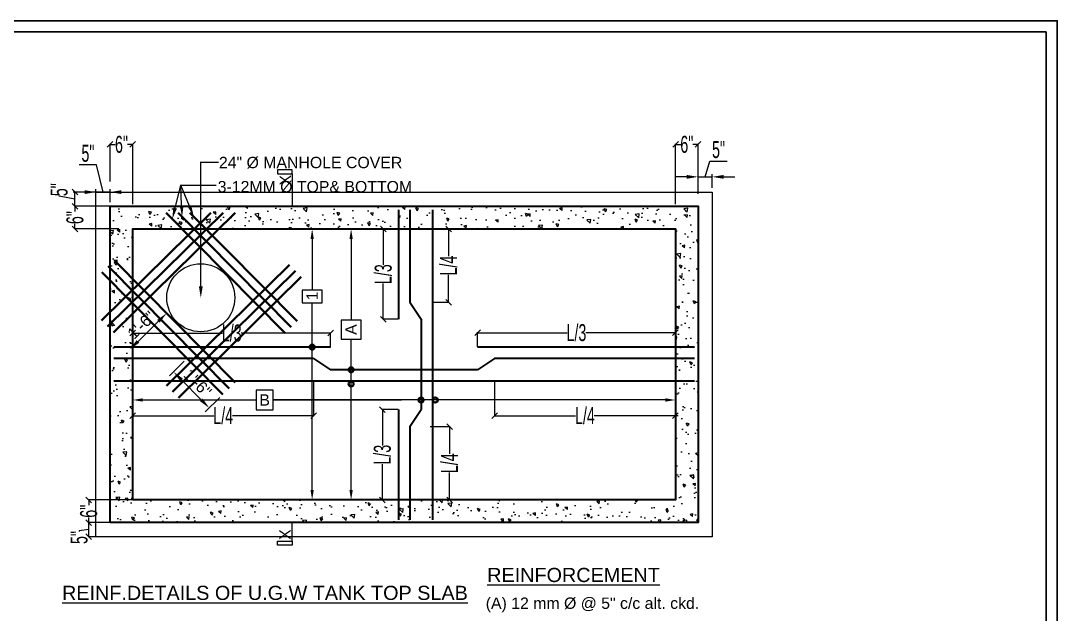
# Model space of a CAD drawing. Extents: x 52891 to 66536, y -48165 to -44533.
# Drawn here: x 62930.1 to 63295.8, y -45366.4 to -45157 of the extents above; entities that cross this region are included whole.
import ezdxf

# ---------------------------------------------------------------- set-up
doc = ezdxf.new("R2010")
doc.units = 0
doc.header["$MEASUREMENT"] = 0
doc.header["$PDMODE"] = 3
doc.layers.get('DEFPOINTS').update_dxf_attribs({"lineweight": 13})
for name, color, linetype, lineweight in [('1 DIM', 251, 'Continuous', 13), ('DIM', 8, 'Continuous', 13), ('DIMENSION', 8, 'Continuous', 15), ('Elevation', 7, 'Continuous', 30), ('HAS', 92, 'Continuous', 13), ('ROD', 1, 'Continuous', 35), ('TEXT', 7, 'Continuous', 13), ('WALL', 7, 'Continuous', 30)]:
    doc.layers.add(name, color=color, linetype=linetype, lineweight=lineweight)
doc.layers.add('Layer1', color=174, linetype='Continuous')
doc.styles.add('1-10', font='arial.ttf')
doc.styles.add('Arial', font='arial.ttf')
doc.styles.add('DEA', font='arial.ttf')
doc.styles.get("Standard").update_dxf_attribs({"font": 'arial.ttf', "width": 0.6, "height": 6})
doc.dimstyles.new('1-4', dxfattribs={"dimtxt": 6, "dimasz": 4, "dimexe": 1, "dimexo": 1.5, "dimgap": 1, "dimtad": 1, "dimdec": 1, "dimzin": 3, "dimdsep": 46, "dimlunit": 4, "dimtxsty": 'Standard', "dimcen": 0.09, "dimdle": 4, "dimclrd": 252, "dimclre": 252, "dimclrt": 7, "dimadec": 0, "dimazin": 0, "dimtfac": 1, "dimtdec": 1, "dimtofl": 0, "dimtmove": 1, "dimatfit": 3, "dimfxl": 2, "dimfrac": 1, "dimtolj": 1, "dimtzin": 0, "dimlwd": 9, "dimlwe": 9, "dimarcsym": 0})
doc.dimstyles.new('Working Dimention', dxfattribs={"dimtxt": 6, "dimasz": 2, "dimexe": 0.18, "dimexo": 0.0625, "dimgap": 0.09, "dimtad": 0, "dimdec": 0, "dimzin": 3, "dimdsep": 46, "dimlunit": 3, "dimtxsty": 'Standard', "dimblk": 'OBLIQUE', "dimcen": 0.09, "dimclrd": 256, "dimclre": 256, "dimclrt": 256, "dimaunit": 1, "dimadec": 3, "dimazin": 0, "dimtfac": 1, "dimtdec": 0, "dimtofl": 0, "dimtmove": 0, "dimatfit": 3, "dimfxl": 1, "dimtolj": 1, "dimtzin": 0, "dimlwd": -1, "dimlwe": -1, "dimarcsym": 0})

# ---------------------------------------------------------------- blocks, each defined once
blk = doc.blocks.new('_Oblique')
at = {"layer": 'WALL', "color": 0, "lineweight": -2}
blk.add_line((-0.5, -0.5), (0.5, 0.5), dxfattribs=at)
blk = doc.blocks.new('*D1991')
at = {"layer": 'DEFPOINTS', "color": 0}
for p in [(62969.61, -45200.66), (62961.61, -45213.83), (62969.61, -45221.83)]:
    blk.add_point(p, dxfattribs=at)
at = {"layer": 'TEXT'}
for p, q in [((62961.61, -45213.77), (62961.61, -45200.48)), ((62961.61, -45200.66), (62963.44, -45200.66)), ((62969.61, -45200.66), (62967.78, -45200.66)), ((62969.61, -45221.77), (62969.61, -45200.48))]:
    blk.add_line(p, q, dxfattribs=at)
at = {"layer": 'TEXT', "xscale": 2, "yscale": 2, "zscale": 2, "rotation": 180}
blk.add_blockref('_Oblique', (62961.61, -45200.66), dxfattribs=at)
at = {"layer": 'TEXT', "xscale": 2, "yscale": 2, "zscale": 2}
blk.add_blockref('_Oblique', (62969.61, -45200.66), dxfattribs=at)
at = {"layer": 'TEXT', "lineweight": 18, "insert": (62965.61, -45200.66), "char_height": 6, "attachment_point": 5}
blk.add_mtext('\\A1;6"', dxfattribs=at)
blk = doc.blocks.new('*D1992')
at = {"layer": 'DEFPOINTS', "color": 0}
for p in [(63169.07, -45200.66), (63169.07, -45213.83), (63161.15, -45221.83)]:
    blk.add_point(p, dxfattribs=at)
at = {"layer": 'TEXT'}
for p, q in [((63161.15, -45221.77), (63161.15, -45200.48)), ((63161.15, -45200.66), (63162.94, -45200.66)), ((63169.07, -45200.66), (63167.28, -45200.66)), ((63169.07, -45213.77), (63169.07, -45200.48))]:
    blk.add_line(p, q, dxfattribs=at)
at = {"layer": 'TEXT', "xscale": 2, "yscale": 2, "zscale": 2, "rotation": 180}
blk.add_blockref('_Oblique', (63161.15, -45200.66), dxfattribs=at)
at = {"layer": 'TEXT', "xscale": 2, "yscale": 2, "zscale": 2}
blk.add_blockref('_Oblique', (63169.07, -45200.66), dxfattribs=at)
at = {"layer": 'TEXT', "lineweight": 18, "insert": (63165.11, -45200.66), "char_height": 6, "attachment_point": 5}
blk.add_mtext('\\A1;6"', dxfattribs=at)
blk = doc.blocks.new('*D1993')
at = {"layer": 'DEFPOINTS', "color": 0}
for p in [(62956.77, -45222.48), (62949.2, -45230.48), (62964.77, -45230.48)]:
    blk.add_point(p, dxfattribs=at)
at = {"layer": 'TEXT'}
for p, q in [((62956.71, -45222.48), (62949.02, -45222.48)), ((62949.2, -45222.48), (62949.2, -45224.31)), ((62964.71, -45230.48), (62949.02, -45230.48)), ((62949.2, -45230.48), (62949.2, -45228.65))]:
    blk.add_line(p, q, dxfattribs=at)
at = {"layer": 'TEXT', "xscale": 2, "yscale": 2, "zscale": 2}
for p, rotation in [((62949.2, -45222.48), 90), ((62949.2, -45230.48), 270)]:
    blk.add_blockref('_Oblique', p, dxfattribs=dict(at, rotation=rotation))
at = {"layer": 'TEXT', "lineweight": 18, "insert": (62949.2, -45226.48), "char_height": 6, "attachment_point": 5, "rotation": 90}
blk.add_mtext('\\A1;6"', dxfattribs=at)
blk = doc.blocks.new('*D2009')
at = {"layer": 'DEFPOINTS', "color": 0}
for p in [(62969.61, -45326.05), (62954.04, -45334.05), (62961.61, -45334.05)]:
    blk.add_point(p, dxfattribs=at)
at = {"layer": 'TEXT'}
for p, q in [((62969.55, -45326.05), (62953.86, -45326.05)), ((62954.04, -45326.05), (62954.04, -45327.88)), ((62954.04, -45334.05), (62954.04, -45332.22)), ((62961.55, -45334.05), (62953.86, -45334.05))]:
    blk.add_line(p, q, dxfattribs=at)
at = {"layer": 'TEXT', "xscale": 2, "yscale": 2, "zscale": 2}
for p, rotation in [((62954.04, -45326.05), 90), ((62954.04, -45334.05), 270)]:
    blk.add_blockref('_Oblique', p, dxfattribs=dict(at, rotation=rotation))
at = {"layer": 'TEXT', "lineweight": 18, "insert": (62954.04, -45330.05), "char_height": 6, "attachment_point": 5, "rotation": 90}
blk.add_mtext('\\A1;6"', dxfattribs=at)
blk = doc.blocks.new('*D2010')
at = {"layer": 'DEFPOINTS', "color": 0}
for p in [(63161.07, -45267.08), (63091.25, -45272.16), (63161.07, -45272.16)]:
    blk.add_point(p, dxfattribs=at)
at = {"layer": 'TEXT'}
for p, q in [((63091.25, -45272.09), (63091.25, -45266.9)), ((63091.25, -45267.08), (63122.87, -45267.08)), ((63161.07, -45267.08), (63129.45, -45267.08)), ((63161.07, -45272.09), (63161.07, -45266.9))]:
    blk.add_line(p, q, dxfattribs=at)
at = {"layer": 'TEXT', "xscale": 2, "yscale": 2, "zscale": 2, "rotation": 180}
blk.add_blockref('_Oblique', (63091.25, -45267.08), dxfattribs=at)
at = {"layer": 'TEXT', "xscale": 2, "yscale": 2, "zscale": 2}
blk.add_blockref('_Oblique', (63161.07, -45267.08), dxfattribs=at)
at = {"layer": 'TEXT', "lineweight": 18, "insert": (63126.16, -45267.08), "char_height": 6, "attachment_point": 5}
blk.add_mtext('\\A1;L/3', dxfattribs=at)
blk = doc.blocks.new('*D2011')
at = {"layer": 'DEFPOINTS', "color": 0}
for p in [(63161.07, -45276.16), (63097.25, -45284.16), (63161.07, -45296.37)]:
    blk.add_point(p, dxfattribs=at)
at = {"layer": 'TEXT'}
for p, q in [((63161.07, -45276.22), (63161.07, -45296.55)), ((63097.25, -45284.22), (63097.25, -45296.55)), ((63097.25, -45296.37), (63125.88, -45296.37)), ((63161.07, -45296.37), (63132.44, -45296.37))]:
    blk.add_line(p, q, dxfattribs=at)
at = {"layer": 'TEXT', "xscale": 2, "yscale": 2, "zscale": 2, "rotation": 180}
blk.add_blockref('_Oblique', (63097.25, -45296.37), dxfattribs=at)
at = {"layer": 'TEXT', "xscale": 2, "yscale": 2, "zscale": 2}
blk.add_blockref('_Oblique', (63161.07, -45296.37), dxfattribs=at)
at = {"layer": 'TEXT', "lineweight": 18, "insert": (63129.16, -45296.37), "char_height": 6, "attachment_point": 5}
blk.add_mtext('\\A1;L/4', dxfattribs=at)
blk = doc.blocks.new('*D1994')
at = {"layer": 'DEFPOINTS', "color": 0}
for p in [(62969.61, -45284.16), (63033.43, -45284.16), (63033.43, -45296.37)]:
    blk.add_point(p, dxfattribs=at)
at = {"layer": 'TEXT'}
for p, q in [((62969.61, -45284.22), (62969.61, -45296.55)), ((63033.43, -45284.22), (63033.43, -45296.55)), ((62969.61, -45296.37), (62998.24, -45296.37)), ((63033.43, -45296.37), (63004.8, -45296.37))]:
    blk.add_line(p, q, dxfattribs=at)
at = {"layer": 'TEXT', "xscale": 2, "yscale": 2, "zscale": 2, "rotation": 180}
blk.add_blockref('_Oblique', (62969.61, -45296.37), dxfattribs=at)
at = {"layer": 'TEXT', "xscale": 2, "yscale": 2, "zscale": 2}
blk.add_blockref('_Oblique', (63033.43, -45296.37), dxfattribs=at)
at = {"layer": 'TEXT', "lineweight": 18, "insert": (63001.52, -45296.37), "char_height": 6, "attachment_point": 5}
blk.add_mtext('\\A1;L/4', dxfattribs=at)
blk = doc.blocks.new('*D1995')
at = {"layer": 'DEFPOINTS', "color": 0}
for p in [(63039.43, -45267.22), (62969.61, -45272.29), (63039.43, -45272.29)]:
    blk.add_point(p, dxfattribs=at)
at = {"layer": 'TEXT'}
for p, q in [((62969.61, -45272.23), (62969.61, -45267.04)), ((62969.61, -45267.22), (63001.23, -45267.22)), ((63039.43, -45267.22), (63007.81, -45267.22)), ((63039.43, -45272.23), (63039.43, -45267.04))]:
    blk.add_line(p, q, dxfattribs=at)
at = {"layer": 'TEXT', "xscale": 2, "yscale": 2, "zscale": 2, "rotation": 180}
blk.add_blockref('_Oblique', (62969.61, -45267.22), dxfattribs=at)
at = {"layer": 'TEXT', "xscale": 2, "yscale": 2, "zscale": 2}
blk.add_blockref('_Oblique', (63039.43, -45267.22), dxfattribs=at)
at = {"layer": 'TEXT', "lineweight": 18, "insert": (63004.52, -45267.22), "char_height": 6, "attachment_point": 5}
blk.add_mtext('\\A1;L/3', dxfattribs=at)
blk = doc.blocks.new('*D2012')
at = {"layer": 'DEFPOINTS', "color": 0}
for p in [(63063.34, -45230.48), (63058, -45262.34), (63063.34, -45262.34)]:
    blk.add_point(p, dxfattribs=at)
at = {"layer": 'TEXT'}
for p, q in [((63063.28, -45230.48), (63057.82, -45230.48)), ((63058, -45230.48), (63058, -45243.12)), ((63058, -45262.34), (63058, -45249.7)), ((63063.28, -45262.34), (63057.82, -45262.34))]:
    blk.add_line(p, q, dxfattribs=at)
at = {"layer": 'TEXT', "xscale": 2, "yscale": 2, "zscale": 2}
for p, rotation in [((63058, -45230.48), 90), ((63058, -45262.34), 270)]:
    blk.add_blockref('_Oblique', p, dxfattribs=dict(at, rotation=rotation))
at = {"layer": 'TEXT', "lineweight": 18, "insert": (63058, -45246.41), "char_height": 6, "attachment_point": 5, "rotation": 90}
blk.add_mtext('\\A1;L/3', dxfattribs=at)
blk = doc.blocks.new('*D2013')
at = {"layer": 'DEFPOINTS', "color": 0}
for p in [(63057.69, -45294.19), (63063.34, -45294.19), (63063.34, -45326.05)]:
    blk.add_point(p, dxfattribs=at)
at = {"layer": 'TEXT'}
for p, q in [((63063.28, -45294.19), (63057.51, -45294.19)), ((63057.69, -45294.19), (63057.69, -45306.83)), ((63057.69, -45326.05), (63057.69, -45313.41)), ((63063.28, -45326.05), (63057.51, -45326.05))]:
    blk.add_line(p, q, dxfattribs=at)
at = {"layer": 'TEXT', "xscale": 2, "yscale": 2, "zscale": 2}
for p, rotation in [((63057.69, -45294.19), 90), ((63057.69, -45326.05), 270)]:
    blk.add_blockref('_Oblique', p, dxfattribs=dict(at, rotation=rotation))
at = {"layer": 'TEXT', "lineweight": 18, "insert": (63057.69, -45310.12), "char_height": 6, "attachment_point": 5, "rotation": 90}
blk.add_mtext('\\A1;L/3', dxfattribs=at)
blk = doc.blocks.new('*D1996')
at = {"layer": 'DEFPOINTS', "color": 0}
for p in [(63074.48, -45300.19), (63081.37, -45300.19), (63087.02, -45326.05)]:
    blk.add_point(p, dxfattribs=at)
at = {"layer": 'TEXT'}
for p, q in [((63074.54, -45300.19), (63081.55, -45300.19)), ((63081.37, -45300.19), (63081.37, -45309.84)), ((63081.37, -45326.05), (63081.37, -45316.4)), ((63086.96, -45326.05), (63081.19, -45326.05))]:
    blk.add_line(p, q, dxfattribs=at)
at = {"layer": 'TEXT', "xscale": 2, "yscale": 2, "zscale": 2}
for p, rotation in [((63081.37, -45300.19), 90), ((63081.37, -45326.05), 270)]:
    blk.add_blockref('_Oblique', p, dxfattribs=dict(at, rotation=rotation))
at = {"layer": 'TEXT', "lineweight": 18, "insert": (63081.37, -45313.12), "char_height": 6, "attachment_point": 5, "rotation": 90}
blk.add_mtext('\\A1;L/4', dxfattribs=at)
blk = doc.blocks.new('*D1997')
at = {"layer": 'DEFPOINTS', "color": 0}
for p in [(63074.16, -45230.48), (63081.05, -45230.48), (63075.34, -45256.34)]:
    blk.add_point(p, dxfattribs=at)
at = {"layer": 'TEXT'}
for p, q in [((63074.22, -45230.48), (63081.23, -45230.48)), ((63081.05, -45230.48), (63081.05, -45240.13)), ((63081.05, -45256.34), (63081.05, -45246.69)), ((63075.4, -45256.34), (63081.23, -45256.34))]:
    blk.add_line(p, q, dxfattribs=at)
at = {"layer": 'TEXT', "xscale": 2, "yscale": 2, "zscale": 2}
for p, rotation in [((63081.05, -45230.48), 90), ((63081.05, -45256.34), 270)]:
    blk.add_blockref('_Oblique', p, dxfattribs=dict(at, rotation=rotation))
at = {"layer": 'TEXT', "lineweight": 18, "insert": (63081.05, -45243.41), "char_height": 6, "attachment_point": 5, "rotation": 90}
blk.add_mtext('\\A1;L/4', dxfattribs=at)
blk = doc.blocks.new('*D2020')
at = {"layer": 'DEFPOINTS', "color": 0}
for p in [(62949.2, -45217.48), (62961.61, -45217.48), (62961.61, -45222.48)]:
    blk.add_point(p, dxfattribs=at)
at = {"layer": 'TEXT'}
for p, q in [((62943.64, -45218.97), (62943.64, -45218.79)), ((62949.2, -45219.98), (62943.64, -45218.97)), ((62961.55, -45217.48), (62949.02, -45217.48)), ((62949.2, -45222.48), (62949.2, -45217.48)), ((62961.55, -45222.48), (62949.02, -45222.48))]:
    blk.add_line(p, q, dxfattribs=at)
at = {"layer": 'TEXT', "xscale": 2, "yscale": 2, "zscale": 2}
for p, rotation in [((62949.2, -45217.48), 90), ((62949.2, -45222.48), 270)]:
    blk.add_blockref('_Oblique', p, dxfattribs=dict(at, rotation=rotation))
at = {"layer": 'TEXT', "lineweight": 18, "insert": (62943.64, -45216.63), "char_height": 6, "attachment_point": 5, "rotation": 90}
blk.add_mtext('\\A1;5"', dxfattribs=at)
blk = doc.blocks.new('*D2021')
at = {"layer": 'DEFPOINTS', "color": 0}
for p in [(62954.04, -45334.05), (62961.61, -45334.05), (62956.61, -45339.05)]:
    blk.add_point(p, dxfattribs=at)
at = {"layer": 'TEXT'}
for p, q in [((62954.04, -45336.55), (62950.67, -45336.99)), ((62950.67, -45336.99), (62950.67, -45337.17)), ((62961.55, -45334.05), (62953.86, -45334.05)), ((62954.04, -45339.05), (62954.04, -45334.05)), ((62956.55, -45339.05), (62953.86, -45339.05))]:
    blk.add_line(p, q, dxfattribs=at)
at = {"layer": 'TEXT', "xscale": 2, "yscale": 2, "zscale": 2}
for p, rotation in [((62954.04, -45334.05), 90), ((62954.04, -45339.05), 270)]:
    blk.add_blockref('_Oblique', p, dxfattribs=dict(at, rotation=rotation))
at = {"layer": 'TEXT', "lineweight": 18, "insert": (62950.67, -45339.33), "char_height": 6, "attachment_point": 5, "rotation": 90}
blk.add_mtext('\\A1;5"', dxfattribs=at)
blk = doc.blocks.new('*D2008')
at = {"layer": 'DEFPOINTS', "color": 0}
for p in [(62956.61, -45217.48), (62956.61, -45222.48), (62961.61, -45222.48)]:
    blk.add_point(p, dxfattribs=at)
at = {"layer": 'TEXT', "color": 252, "lineweight": 9}
for p, q in [((62956.85, -45207.88), (62950.71, -45207.88)), ((62959.11, -45217.48), (62956.85, -45207.88)), ((62956.61, -45220.98), (62956.61, -45216.48)), ((62961.61, -45220.98), (62961.61, -45216.48)), ((62952.61, -45217.48), (62948.61, -45217.48)), ((62961.61, -45217.48), (62956.61, -45217.48)), ((62965.61, -45217.48), (62969.61, -45217.48))]:
    blk.add_line(p, q, dxfattribs=at)
at = {"layer": 'TEXT', "color": 252}
for points in [[(62952.61, -45216.82), (62952.61, -45218.15), (62956.61, -45217.48)], [(62965.61, -45216.82), (62965.61, -45218.15), (62961.61, -45217.48)]]:
    blk.add_solid(points, dxfattribs=at)
at = {"layer": 'TEXT', "color": 7, "lineweight": 25, "insert": (62953.78, -45203.83), "char_height": 6, "attachment_point": 5}
blk.add_mtext('\\A1;5"', dxfattribs=at)
blk = doc.blocks.new('*D2022')
at = {"layer": 'DEFPOINTS', "color": 0}
for p in [(63174.07, -45212.1), (63174.07, -45217.48), (63169.07, -45222.48)]:
    blk.add_point(p, dxfattribs=at)
at = {"layer": 'TEXT', "color": 252, "lineweight": 9}
for p, q in [((63171.57, -45212.1), (63173.23, -45206.55)), ((63173.23, -45206.55), (63179.37, -45206.55)), ((63165.07, -45212.1), (63161.07, -45212.1)), ((63169.07, -45218.1), (63169.07, -45211.1)), ((63169.07, -45212.1), (63174.07, -45212.1)), ((63174.07, -45215.98), (63174.07, -45211.1)), ((63178.07, -45212.1), (63182.07, -45212.1))]:
    blk.add_line(p, q, dxfattribs=at)
at = {"layer": 'TEXT', "color": 252}
for points in [[(63165.07, -45211.44), (63165.07, -45212.77), (63169.07, -45212.1)], [(63178.07, -45211.44), (63178.07, -45212.77), (63174.07, -45212.1)]]:
    blk.add_solid(points, dxfattribs=at)
at = {"layer": 'TEXT', "color": 7, "lineweight": 25, "insert": (63176.3, -45202.5), "char_height": 6, "attachment_point": 5}
blk.add_mtext('\\A1;5"', dxfattribs=at)
blk = doc.blocks.new('L')
at = {"layer": 'Layer1', "color": 4}
blk.add_lwpolyline([(-781.98, 548.61), (4.12, 548.61), (4.12, -4.12), (-781.98, -4.12)], close=True, dxfattribs=at)
at = {"layer": 'Layer1', "color": 1}
blk.add_lwpolyline([(-777.86, 544.49), (0, 544.49), (0, 0), (-777.86, 0)], close=True, dxfattribs=at)

msp = doc.modelspace()

# ---------------------------------------------------------------- hatches: boundary and pattern name
at = {"layer": '1 DIM', "ltscale": 0.1}
h = msp.add_hatch(dxfattribs=at)
h.set_pattern_fill('AR-CONC', color=256, scale=1.5, angle=90, style=0)
h.set_pattern_definition([(140, (70173.254, -49628.566), (0.941282, 10.758903), [1.125, -12.375]), (85, (70173.254, -49628.566), (-11.282882, -2.08127), [0.9, -9.9]), (190.4514, (70173.332, -49627.669), (-10.341593, 8.677641), [0.956103, -10.517132]), (136.1842, (70170.254, -49628.566), (2.482785, 16.008616), [1.6875, -18.5625]), (186.6356, (70170.46, -49627.232), (-14.611768, 14.01994), [1.434154, -15.775695]), (81.1842, (70170.254, -49628.566), (-14.61178, 14.01993), [1.35, -14.85]), (111, (70171.004, -49627.066), (6.039283, 8.953606), [1.125, -12.375]), (56, (70171.004, -49627.066), (-10.87725, 3.64973), [0.9, -9.9]), (161.4514, (70171.507, -49626.32), (-4.837957, 12.60334), [0.956103, -10.517132]), (127.5, (70173.254, -49628.566), (-4.9934078, 0.1823978), [0, -9.78, 0, -10.05, 0, -9.9375]), (97.5, (70173.254, -49628.566), (-5.9161757, 3.946043), [0, -5.73, 0, -9.555, 0, -3.7875]), (57.5, (70173.254, -49631.911), (0.338323, 8.0073365), [0, -3.75, 0, -11.7, 0, -15.525]), (47.5, (70173.254, -49633.411), (-1.501575, 8.7477925), [0, -4.875, 0, -7.77, 0, -11.025])])
h.paths.add_polyline_path([(62961.61, -45222.48), (62961.61, -45334.05), (63169.07, -45334.05), (63169.07, -45222.48)])
h.paths.add_polyline_path([(62969.61, -45230.48), (62969.61, -45326.05), (63161.07, -45326.05), (63161.07, -45230.48)], flags=16)

# ---------------------------------------------------------------- linework, layer by layer
at = {"layer": '1 DIM', "color": 6, "ltscale": 0.1}
msp.add_lwpolyline([(62956.61, -45339.05), (62956.61, -45217.48), (63174.07, -45217.48), (63174.07, -45339.05)], close=True, dxfattribs=at)
at = {"layer": 'DIM'}
for p, q in [((62993.61, -45250.75), (62993.61, -45206.82)), ((62993.61, -45206.95, 0.12), (62999.85, -45206.95, 0.12)), ((62984.54, -45223.11, 0.49), (62986.59, -45215.05, 0.49)), ((62986.59, -45215.05, 0.43), (62986.59, -45214.91, 0.43)), ((62986.59, -45215.05, 0.37), (62986.59, -45214.91, 0.37)), ((62986.59, -45215.05, 0.49), (62999.07, -45215.05, 0.49)), ((62986.85, -45222.2, 0.43), (62986.59, -45215.05, 0.43)), ((62989.61, -45222.41, 0.37), (62986.59, -45215.05, 0.37))]:
    msp.add_line(p, q, dxfattribs=at)
at = {"layer": 'DIM', "color": 253, "linetype": 'Continuous', "lineweight": 9}
for p, q in [((63032.9, -45233.98), (63032.9, -45252.05)), ((63046.65, -45233.98), (63046.65, -45262.61)), ((63036.41, -45252.05), (63029.39, -45252.05)), ((63029.39, -45252.05), (63029.39, -45256.53)), ((63036.41, -45256.53), (63036.41, -45252.05)), ((63029.39, -45256.53), (63036.41, -45256.53)), ((63032.9, -45322.55), (63032.9, -45256.53)), ((63050.15, -45262.61), (63043.15, -45262.61)), ((63043.15, -45262.61), (63043.15, -45269.35)), ((63050.15, -45269.35), (63050.15, -45262.61)), ((63043.15, -45269.35), (63050.15, -45269.35)), ((63046.65, -45322.55), (63046.65, -45269.35)), ((63019.2, -45287.31), (63013.18, -45287.31)), ((63013.18, -45287.31), (63013.18, -45294.31)), ((63019.2, -45294.31), (63019.2, -45287.31)), ((62973.11, -45290.81), (63013.18, -45290.81)), ((63019.2, -45290.81), (63064.43, -45290.81)), ((63157.57, -45290.81), (63019.2, -45290.81)), ((63013.18, -45294.31), (63019.2, -45294.31))]:
    msp.add_line(p, q, dxfattribs=at)
at = {"layer": 'DIM', "color": 252, "linetype": 'Continuous', "lineweight": 9}
for p, q in [((62978.66, -45263.04), (62971.45, -45270.14)), ((62987.75, -45277.16), (62982.57, -45282.29)), ((62993.78, -45290.77), (62986.81, -45283.73)), ((63000.35, -45289.88), (62995.17, -45295.01))]:
    msp.add_line(p, q, dxfattribs=at)
at = {"layer": 'DIM'}
for points in [[(62985.19, -45223.27, 0.49), (62983.55, -45226.98, 0.49), (62983.9, -45222.94, 0.49)], [(62987.52, -45222.17, 0.43), (62987, -45226.19, 0.43), (62986.18, -45222.22, 0.43)], [(62990.23, -45222.15, 0.37), (62991.13, -45226.11, 0.37), (62989, -45222.66, 0.37)], [(62994.28, -45250.75), (62993.61, -45254.75), (62992.94, -45250.75)]]:
    msp.add_solid(points, dxfattribs=at)
at = {"layer": 'DIM', "color": 253, "linetype": 'Continuous'}
for points in [[(63032.32, -45233.98), (63033.48, -45233.98), (63032.9, -45230.48)], [(63046.06, -45233.98), (63047.23, -45233.98), (63046.65, -45230.48)], [(62973.11, -45290.22), (62973.11, -45291.39), (62969.61, -45290.81)], [(63157.57, -45290.22), (63157.57, -45291.39), (63161.07, -45290.81)], [(63032.32, -45322.55), (63033.48, -45322.55), (63032.9, -45326.05)], [(63046.06, -45322.55), (63047.23, -45322.55), (63046.65, -45326.05)]]:
    msp.add_solid(points, dxfattribs=at)
at = {"layer": 'DIM', "color": 252}
for points in [[(62978.19, -45262.57), (62979.13, -45263.52), (62981.51, -45260.23)], [(62970.98, -45269.66), (62971.92, -45270.61), (62968.6, -45272.94)], [(62987.28, -45283.26), (62986.33, -45284.2), (62983.99, -45280.89)], [(62994.25, -45290.3), (62993.3, -45291.23), (62996.59, -45293.61)]]:
    msp.add_solid(points, dxfattribs=at)
at = {"layer": 'DIMENSION', "lineweight": 15}
msp.add_circle((62993.61, -45254.75), 12, dxfattribs=at)
at = {"layer": 'Elevation', "color": 1, "lineweight": 30}
for p, q in [((63063.34, -45223.73), (63063.34, -45262.34)), ((63067.34, -45223.73), (63067.34, -45256.34)), ((63075.34, -45223.73), (63075.34, -45333.11)), ((63067.34, -45256.34), (63071.34, -45262.34)), ((63071.34, -45262.34), (63071.34, -45294.19)), ((63039.43, -45272.16), (62962.86, -45272.16)), ((63167.8, -45272.16), (63091.25, -45272.16)), ((63033.43, -45276.16), (62962.86, -45276.16)), ((63033.43, -45276.16), (63039.43, -45280.16)), ((63097.25, -45276.16), (63091.25, -45280.16)), ((63167.8, -45276.16), (63097.25, -45276.16)), ((63091.25, -45280.16), (63039.43, -45280.16)), ((63167.8, -45284.16), (62962.86, -45284.16)), ((63063.34, -45294.19), (63063.34, -45333.11)), ((63067.34, -45300.19), (63071.34, -45294.19)), ((63067.34, -45300.19), (63067.34, -45333.11))]:
    msp.add_line(p, q, dxfattribs=at)
for points in [[(62961.61, -45334.05), (62961.61, -45222.48), (63169.07, -45222.48), (63169.07, -45334.05)], [(62969.61, -45326.05), (62969.61, -45230.48), (63161.07, -45230.48), (63161.07, -45326.05)]]:
    msp.add_lwpolyline(points, close=True, dxfattribs=at)
at = {"layer": 'HAS', "ltscale": 0.1}
for p, q in [((63025.89, -45209.62), (63020.65, -45209.62)), ((63020.65, -45209.62), (63020.65, -45210.99)), ((63020.65, -45210.99), (63025.89, -45210.99)), ((63025.89, -45210.99), (63025.89, -45209.62)), ((63025.89, -45210.99), (63025.89, -45222.48)), ((63025.86, -45340.63), (63025.86, -45334.05)), ((63020.63, -45340.63), (63025.86, -45340.63)), ((63020.63, -45342), (63020.63, -45340.63)), ((63025.86, -45340.63), (63025.86, -45342)), ((63025.86, -45342), (63020.63, -45342))]:
    msp.add_line(p, q, dxfattribs=at)
at = {"layer": 'ROD'}
for p, q in [((62997.17, -45224.75, 0.25), (62958.56, -45262.74, 1.12)), ((63001.45, -45224.75, 0.2), (62960.66, -45264.88, 1.12)), ((63005.72, -45224.75, 0.15), (62962.77, -45267.02, 1.12)), ((63024.87, -45243.13, -0.48), (62981.53, -45285.79, 0.5)), ((63026.98, -45245.27, -0.48), (62983.63, -45287.93, 0.5)), ((63029.08, -45247.41, -0.48), (62985.73, -45290.07, 0.5))]:
    msp.add_line(p, q, dxfattribs=at)
at = {"layer": 'ROD', "extrusion": (0.01146, 0.011279, 0.999871)}
for p, q in [((63023.39, -45267.21, 0.26), (62981.34, -45224.75, 0.51)), ((63025.53, -45265.1, 0.21), (62985.56, -45224.75, 0.44)), ((63027.66, -45263, 0.16), (62989.78, -45224.75, 0.38)), ((63005.69, -45284.62, 0.14), (62963.02, -45241.52, 0.38)), ((63001.42, -45288.83, 0.24), (62958.74, -45245.73, 0.49)), ((63003.56, -45286.72, 0.19), (62960.88, -45243.63, 0.44))]:
    msp.add_line(p, q, dxfattribs=at)
at = {"layer": 'ROD', "color": 4, "ltscale": 0.5}
for centre, start, end in [((63032.9, -45272.16), 90, 270), ((63032.9, -45272.16), 270, 90), ((63046.65, -45280.16), 0, 180), ((63046.65, -45280.16), 180, 0), ((63046.65, -45285.16), 0, 180), ((63046.65, -45285.16), 180, 0), ((63071.34, -45290.81), 0, 180), ((63071.34, -45290.81), 180, 0), ((63076.34, -45290.81), 0, 180), ((63076.34, -45290.81), 180, 0)]:
    msp.add_arc(centre, 0.887, start, end, dxfattribs=at)

# ---------------------------------------------------------------- block references
at = {"layer": 'WALL', "xscale": 0.9592879981973965, "yscale": 0.9592879981973965, "zscale": 0.9592879981931712}
msp.add_blockref('L', (63291.88, -45683.31), dxfattribs=at)

# ---------------------------------------------------------------- texts
at = {"layer": 'DIM', "color": 7, "extrusion": (4.27461e-18, -0.017452, 0.999848), "style": 'Arial'}
msp.add_text('24" %%C MANHOLE COVER', height=4, dxfattribs=at).set_placement((63000, -45202.15, 789.14))
at = {"layer": 'DIM', "color": 7}
for s, height, style, p in [('3-12MM %%C TOP& BOTTOM', 4, 'Arial', (62999.57, -45217.57, -0.42)), ('%%UREINF.DETAILS OF U.G.W TANK TOP SLAB', 5, '1-10', (62944.64, -45361.35, -7.27))]:
    msp.add_text(s, height=height, dxfattribs=dict(at, style=style)).set_placement(p)
at = {"layer": 'DIM', "color": 32, "style": 'DEA'}
for s, p in [('1', (63034.9, -45255.63)), ('A', (63048.65, -45267.84))]:
    msp.add_text(s, height=4, rotation=90, dxfattribs=at).set_placement(p)
at = {"layer": 'DIM', "style": 'Arial'}
for rotation, p in [(44.542, (62970.07, -45269.7)), (314.7199, (62987.16, -45282.27))]:
    msp.add_text('1\'-6"', height=4, rotation=rotation, dxfattribs=at).set_placement(p)
at = {"layer": 'DIM', "color": 32, "style": 'DEA'}
msp.add_text('B', height=4, dxfattribs=at).set_placement((63014.27, -45292.81))
at = {"layer": 'DIM', "style": 'Arial'}
msp.add_text('(A) 12 mm %%C @ 5" c/c alt. ckd.', height=4, dxfattribs=at).set_placement((63094.15, -45364.49, -0.49))
at = {"layer": 'TEXT', "color": 3}
for p in [(63025.39, -45215.18), (63025.37, -45340.16)]:
    msp.add_text('X', height=4, rotation=90, dxfattribs=at).set_placement(p)
at = {"layer": 'TEXT', "style": 'Arial'}
msp.add_text('%%UREINFORCEMENT', height=5, dxfattribs=at).set_placement((63094.67, -45355.03, -0.49))

# ---------------------------------------------------------------- dimensions: what is measured, and where the dimension line sits
at = {"layer": 'TEXT', "lineweight": 18}
for base, p1, p2, text, picture, middle in [((62969.61, -45200.66), (62961.61, -45213.83), (62969.61, -45221.83), '6"', '*D1991', (62965.61, -45200.66)), ((63039.43, -45267.22), (62969.61, -45272.29), (63039.43, -45272.29), 'L/3', '*D1995', (63004.52, -45267.22)), ((63161.07, -45267.08), (63091.25, -45272.16), (63161.07, -45272.16), 'L/3', '*D2010', (63126.16, -45267.08)), ((63161.07, -45296.37), (63097.25, -45284.16), (63161.07, -45276.16), 'L/4', '*D2011', (63129.16, -45296.37)), ((63033.43, -45296.37), (62969.61, -45284.16), (63033.43, -45284.16), 'L/4', '*D1994', (63001.52, -45296.37))]:
    dim = msp.add_linear_dim(base=base, p1=p1, p2=p2, text=text, dimstyle='Working Dimention', dxfattribs=at)
    dim.commit()
    dim.dimension.update_dxf_attribs({"geometry": picture, "text_midpoint": middle})
dim = msp.add_linear_dim(base=(63169.07, -45200.66), p1=(63161.15, -45221.83), p2=(63169.07, -45213.83), text='6"', dimstyle='Working Dimention', override={"dimtmove": 1}, dxfattribs=at)
dim.commit()
dim.dimension.update_dxf_attribs({"geometry": '*D1992', "text_midpoint": (63165.11, -45200.66)})
at = {"layer": 'TEXT', "lineweight": 25}
dim = msp.add_linear_dim(base=(62956.61, -45217.48), p1=(62961.61, -45222.48), p2=(62956.61, -45222.48), dimstyle='1-4', override={"dimfxl": 6, "dimfxlon": 1, "dimarcsym": 1}, dxfattribs=at)
dim.commit()
dim.dimension.update_dxf_attribs({"geometry": '*D2008', "text_midpoint": (62955.85, -45207.88), "dimtype": 160})
dim = msp.add_linear_dim(base=(63174.07, -45212.1), p1=(63169.07, -45222.48), p2=(63174.07, -45217.48), dimstyle='1-4', override={"dimfxl": 6, "dimfxlon": 1, "dimarcsym": 1}, dxfattribs=at)
dim.commit()
dim.dimension.update_dxf_attribs({"geometry": '*D2022', "text_midpoint": (63174.23, -45202.5)})
at = {"layer": 'TEXT', "lineweight": 18}
for base, p1, p2, picture, middle in [((62949.2, -45217.48), (62961.61, -45222.48), (62961.61, -45217.48), '*D2020', (62943.64, -45218.7)), ((62954.04, -45334.05), (62956.61, -45339.05), (62961.61, -45334.05), '*D2021', (62950.67, -45337.26))]:
    dim = msp.add_linear_dim(base=base, p1=p1, p2=p2, angle=90, dimstyle='Working Dimention', override={"dimtmove": 1}, dxfattribs=at)
    dim.commit()
    dim.dimension.update_dxf_attribs({"geometry": picture, "text_midpoint": middle, "dimtype": 160})
for base, p1, p2, text, picture, middle in [((62949.2, -45230.48), (62956.77, -45222.48), (62964.77, -45230.48), '6"', '*D1993', (62949.2, -45226.48)), ((63058, -45262.34), (63063.34, -45230.48), (63063.34, -45262.34), 'L/3', '*D2012', (63058, -45246.41)), ((63081.05, -45230.48), (63075.34, -45256.34), (63074.16, -45230.48), 'L/4', '*D1997', (63081.05, -45243.41)), ((63057.69, -45294.19), (63063.34, -45326.05), (63063.34, -45294.19), 'L/3', '*D2013', (63057.69, -45310.12)), ((63081.37, -45300.19), (63087.02, -45326.05), (63074.48, -45300.19), 'L/4', '*D1996', (63081.37, -45313.12))]:
    dim = msp.add_linear_dim(base=base, p1=p1, p2=p2, angle=90, text=text, dimstyle='Working Dimention', dxfattribs=at)
    dim.commit()
    dim.dimension.update_dxf_attribs({"geometry": picture, "text_midpoint": middle})
dim = msp.add_linear_dim(base=(62954.04, -45334.05), p1=(62969.61, -45326.05), p2=(62961.61, -45334.05), angle=90, text='6"', dimstyle='Working Dimention', override={"dimtmove": 1}, dxfattribs=at)
dim.commit()
dim.dimension.update_dxf_attribs({"geometry": '*D2009', "text_midpoint": (62954.04, -45330.05)})

doc.saveas('drawing.dxf')
